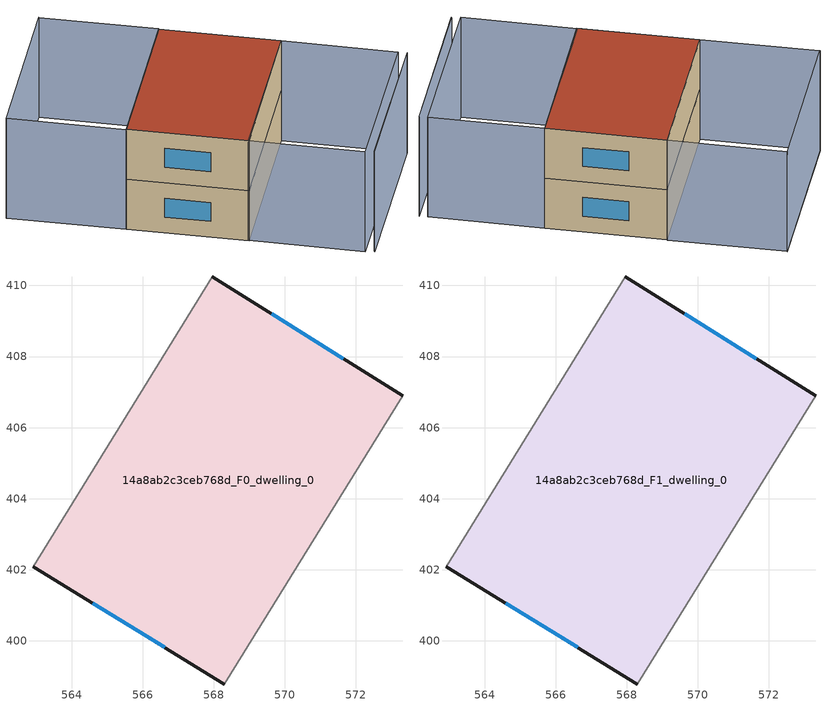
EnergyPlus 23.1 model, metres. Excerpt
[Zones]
14a8ab2c3ceb768d_F0_dwelling_0
 floor ground (EU_floor_Construction): 573.31,406.9 568.3,398.79 562.92,402.09 567.96,410.24 z0
 wall outside (EU_wall_Construction): 573.31,406.9 567.96,410.24 / 562.92,402.09 568.3,398.79 z0:3
 wall adiabatic (EU_wall_Construction): 567.96,410.24 562.92,402.09 / 568.3,398.79 573.31,406.9 z0:3
 window (EU_Window_Construction): 571.65,407.94 569.63,409.2 / 564.6,401.06 566.62,399.81 z0.93:2.07
14a8ab2c3ceb768d_F1_dwelling_0
 floor to 14a8ab2c3ceb768d_F0_dwelling_0 (EU_floor_Construction): 573.31,406.9 568.3,398.79 562.92,402.09 567.96,410.24 z3
 wall outside (EU_wall_Construction): 573.31,406.9 567.96,410.24 / 562.92,402.09 568.3,398.79 z3:6
 wall adiabatic (EU_wall_Construction): 567.96,410.24 562.92,402.09 / 568.3,398.79 573.31,406.9 z3:6
 window (EU_Window_Construction): 571.65,407.94 569.63,409.2 / 564.6,401.06 566.62,399.81 z3.93:5.07
 roof outside (EU_roof_Construction): 568.3,398.79 573.31,406.9 567.96,410.24 562.92,402.09 z6
shading: 573.83,395.5 578.8,403.49 / 573.83,395.45 578.8,403.49 / 562.72,413.53 557.64,405.31 / 573.31,406.9 578.41,403.73 / 578.41,403.73 573.36,395.63 / 573.36,395.63 568.27,398.8 / 568.27,398.8 573.31,406.9 / 557.65,405.33 562.71,413.51 / 562.71,413.51 567.97,410.26 / 567.97,410.26 562.91,402.07 / 562.91,402.07 557.65,405.33 z0:6
[Building]
EU S2 Campaign: North Axis=0; Terrain=City; Solar Distribution=FullExterior
[Site:Location]
Montreal-Trudeau.Intl.AP: Latitude=45.4667; Longitude=-73.75; Time Zone=-5; Elevation=36
[SizingPeriod:WeatherFileDays]
AnnualSizingPeriod: Begin Month=1; Begin Day of Month=1; End Month=12; End Day of Month=31; Day of Week for Start Day=Monday; Use Weather File Daylight Saving Period=No; Use Weather File Rain and Snow Indicators=No
[MATERIAL]
EU_InternalMass_Material: Roughness=MediumRough; Thickness=0.1; Conductivity=1; Density=1800; Specific Heat=900; Thermal Absorptance=0.9; Solar Absorptance=0.7; Visible Absorptance=0.7
[MATERIAL:NOMASS] Roughness=MediumRough; Thermal Absorptance=0.9; Solar Absorptance=0.7; Visible Absorptance=0.7
Name | Thermal Resistance
EU_wall_NoMass; EU_floor_NoMass | 1.51479
EU_roof_NoMass | 2.84114
[WINDOWMATERIAL:SIMPLEGLAZINGSYSTEM]
EU_Window_SimpleGlazing: UFactor=3.53504; Solar Heat Gain Coefficient=0.8; Visible Transmittance=0.8
[CONSTRUCTION]
EU_wall_Construction: EU_wall_NoMass
EU_roof_Construction: EU_roof_NoMass
EU_floor_Construction: EU_floor_NoMass
EU_Window_Construction: EU_Window_SimpleGlazing
EU_InternalMass_Construction: EU_InternalMass_Material
[ZONE] Type=1; Multiplier=1; Ceiling Height=autocalculate; Volume=180.987; Floor Area=autocalculate; Part of Total Floor Area=Yes
14a8ab2c3ceb768d_F0_dwelling_0; 14a8ab2c3ceb768d_F1_dwelling_0
[INTERNALMASS] Construction=EU_InternalMass_Construction; Surface Area=60.3291
Name | Zone or ZoneList
14a8ab2c3ceb768d_F0_dwelling_0_EU_InternalMass | 14a8ab2c3ceb768d_F0_dwelling_0
14a8ab2c3ceb768d_F1_dwelling_0_EU_InternalMass | 14a8ab2c3ceb768d_F1_dwelling_0
[OTHEREQUIPMENT] Fuel Type=Electricity; Design Level Calculation Method=Watts/Area; Power per Zone Floor Area=1; Fraction Latent=0; Fraction Radiant=0; Fraction Lost=0; Carbon Dioxide Generation Rate=0; EndUse Subcategory=EU_Step8_InternalGains
Name | Zone or ZoneList or Space or SpaceList | Schedule
EU_Step8_InternalGain_14a8ab2c3ceb768d_F0_dwelling_0_f000 | 14a8ab2c3ceb768d_F0_dwelling_0 | EU_Step8_GainSchedule_14a8ab2c3ceb768d_F0_dwelling_0_f000
EU_Step8_InternalGain_14a8ab2c3ceb768d_F1_dwelling_0_f000 | 14a8ab2c3ceb768d_F1_dwelling_0 | EU_Step8_GainSchedule_14a8ab2c3ceb768d_F1_dwelling_0_f000
[ZONEVENTILATION:DESIGNFLOWRATE] Schedule=EU_AlwaysOn; Design Flow Rate Calculation Method=AirChanges/Hour; Air Changes per Hour=0.775154; Ventilation Type=Natural; Fan Pressure Rise=0; Fan Total Efficiency=1; Constant Term Coefficient=1; Temperature Term Coefficient=0; Velocity Term Coefficient=0; Velocity Squared Term Coefficient=0; Minimum Indoor Temperature=-100; Maximum Indoor Temperature=100; Delta Temperature=-100; Minimum Outdoor Temperature=-100; Maximum Outdoor Temperature=100; Maximum Wind Speed=40
Name | Zone or ZoneList or Space or SpaceList
EU_ConstantAir_14a8ab2c3ceb768d_F0_dwelling_0 | 14a8ab2c3ceb768d_F0_dwelling_0
EU_ConstantAir_14a8ab2c3ceb768d_F1_dwelling_0 | 14a8ab2c3ceb768d_F1_dwelling_0
[HVACTEMPLATE:THERMOSTAT] Constant Heating Setpoint=20; Constant Cooling Setpoint=50
EU_HeatOnly_14a8ab2c3ceb768d_F0_dwelling_0; EU_HeatOnly_14a8ab2c3ceb768d_F1_dwelling_0
[HVACTEMPLATE:ZONE:IDEALLOADSAIRSYSTEM] System Availability Schedule=EU_AlwaysOn; Maximum Heating Supply Air Temperature=50; Minimum Cooling Supply Air Temperature=13; Maximum Heating Supply Air Humidity Ratio=0.0156; Minimum Cooling Supply Air Humidity Ratio=0.0077; Heating Limit=NoLimit; Cooling Limit=NoLimit; Heating Availability Schedule=EU_AlwaysOn; Cooling Availability Schedule=EU_CoolingOff; Dehumidification Control Type=ConstantSensibleHeatRatio; Cooling Sensible Heat Ratio=0.7; Dehumidification Setpoint=60; Humidification Control Type=None; Humidification Setpoint=30; Outdoor Air Method=None; Outdoor Air Flow Rate per Person=0.00944; Outdoor Air Flow Rate per Zone Floor Area=0; Outdoor Air Flow Rate per Zone=0; Demand Controlled Ventilation Type=None; Outdoor Air Economizer Type=NoEconomizer; Heat Recovery Type=None; Sensible Heat Recovery Effectiveness=0.7; Latent Heat Recovery Effectiveness=0.65
Name | Template Thermostat
14a8ab2c3ceb768d_F0_dwelling_0 | EU_HeatOnly_14a8ab2c3ceb768d_F0_dwelling_0
14a8ab2c3ceb768d_F1_dwelling_0 | EU_HeatOnly_14a8ab2c3ceb768d_F1_dwelling_0
[SIZING:ZONE] Zone Cooling Design Supply Air Temperature Input Method=SupplyAirTemperature; Zone Cooling Design Supply Air Temperature=13; Zone Heating Design Supply Air Temperature Input Method=SupplyAirTemperature; Zone Heating Design Supply Air Temperature=50; Zone Cooling Design Supply Air Humidity Ratio=0.008; Zone Heating Design Supply Air Humidity Ratio=0.008; Cooling Design Air Flow Method=DesignDay; Cooling Design Air Flow Rate=0; Cooling Minimum Air Flow per Zone Floor Area=0.000762; Cooling Minimum Air Flow=0; Cooling Minimum Air Flow Fraction=0.2; Heating Design Air Flow Method=DesignDay; Heating Design Air Flow Rate=0; Heating Maximum Air Flow per Zone Floor Area=0.002032; Heating Maximum Air Flow=0.141576; Heating Maximum Air Flow Fraction=0.3; Account for Dedicated Outdoor Air System=No; Dedicated Outdoor Air System Control Strategy=NeutralSupplyAir; Dedicated Outdoor Air Low Setpoint Temperature for Design=autosize; Dedicated Outdoor Air High Setpoint Temperature for Design=autosize; Zone Load Sizing Method=Sensible Load Only No Latent Load; Zone Latent Cooling Design Supply Air Humidity Ratio Input Method=HumidityRatioDifference; Zone Cooling Design Supply Air Humidity Ratio Difference=0.005; Zone Latent Heating Design Supply Air Humidity Ratio Input Method=HumidityRatioDifference; Zone Humidification Design Supply Air Humidity Ratio Difference=0.005
14a8ab2c3ceb768d_F0_dwelling_0; 14a8ab2c3ceb768d_F1_dwelling_0
[SCHEDULE:CONSTANT]
Name | Hourly Value
EU_AlwaysOn | 1
EU_CoolingOff | 0
[SCHEDULE:FILE] Column Number=1; Rows to Skip at Top=0; Number of Hours of Data=8760; Column Separator=Comma; Interpolate to Timestep=No; Minutes per Item=60; Adjust Schedule for Daylight Savings=Yes
Name | File
EU_Step8_GainSchedule_14a8ab2c3ceb768d_F0_dwelling_0_f000 | ../../schedules/14a8ab2c3ceb768d/14a8ab2c3ceb768d_F0_dwelling_0_f000_gain.csv
EU_Step8_GainSchedule_14a8ab2c3ceb768d_F1_dwelling_0_f000 | ../../schedules/14a8ab2c3ceb768d/14a8ab2c3ceb768d_F1_dwelling_0_f000_gain.csv
